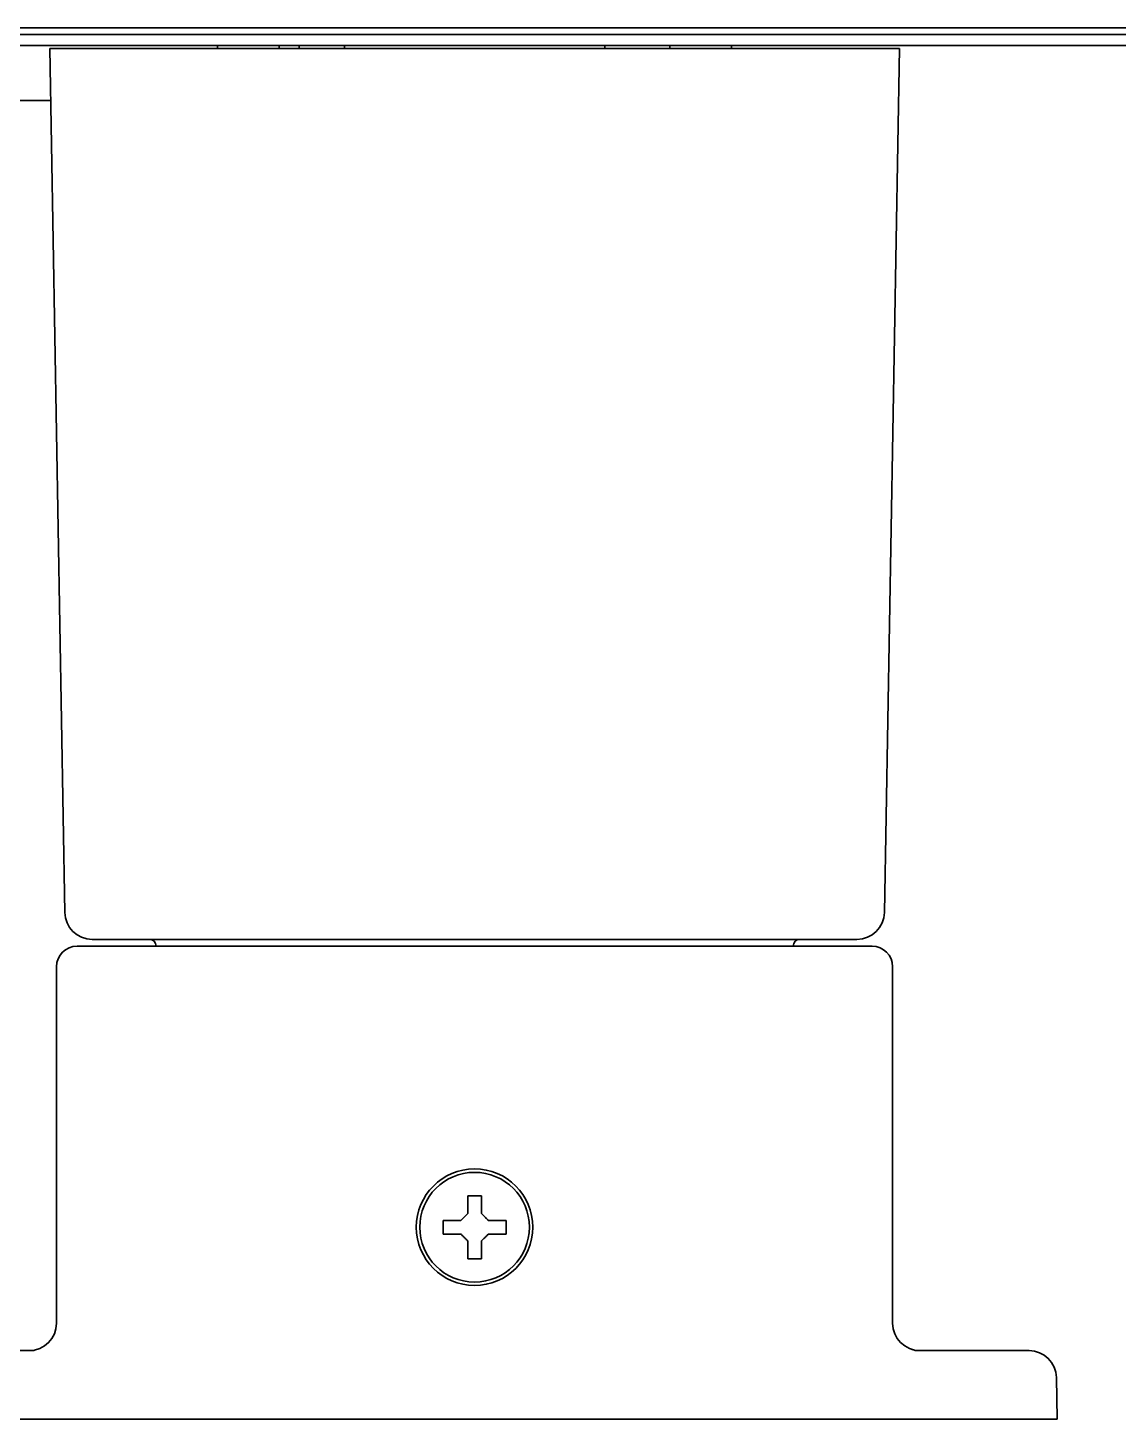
# Model space of a CAD drawing. Extents: x 6336 to 10269, y -393 to 3204.
# Drawn here: x 9558.7 to 9638.2, y 1270.8 to 1372.3 of the extents above; entities that cross this region are included whole.
import ezdxf

# ---------------------------------------------------------------- set-up
doc = ezdxf.new("R2010")
doc.units = 0
doc.header["$LTSCALE"] = 5
doc.layers.add('1', color=7, linetype='CONTINUOUS', true_color=0xffffff)

msp = doc.modelspace()

# ---------------------------------------------------------------- linework, layer by layer
at = {"layer": '1', "color": 7, "linetype": 'Continuous', "lineweight": 35}
for p, q in [((10128.81, 1372.33), (9500.34, 1372.33)), ((10131.47, 1371.83), (9497.27, 1371.83)), ((10131.47, 1371.03), (9497.27, 1371.03)), ((9560.27, 1370.83), (9564.27, 1370.83)), ((9561.37, 1307.79), (9560.27, 1370.83)), ((9618.27, 1370.83), (9564.27, 1370.83)), ((9572.52, 1371.03), (9572.52, 1370.83)), ((9577.02, 1370.83), (9577.02, 1371.03)), ((9578.48, 1371.03), (9578.47, 1370.83)), ((9581.77, 1371.03), (9581.77, 1370.83)), ((9600.77, 1370.83), (9600.77, 1371.03)), ((9605.52, 1371.03), (9605.52, 1370.83)), ((9610.02, 1370.83), (9610.02, 1371.03)), ((9618.27, 1370.83), (9622.27, 1370.83)), ((9621.17, 1307.79), (9622.27, 1370.83)), ((9556.5, 1367.03), (9560.34, 1367.03)), ((9562.27, 1305.33), (9564.77, 1305.33)), ((9565.37, 1305.83), (9563.37, 1305.83)), ((9564.77, 1305.33), (9617.77, 1305.33)), ((9617.17, 1305.83), (9565.37, 1305.83)), ((9568.03, 1305.33), (9568.03, 1305.33)), ((9614.51, 1305.33), (9614.51, 1305.33)), ((9619.17, 1305.83), (9617.17, 1305.83)), ((9617.77, 1305.33), (9620.27, 1305.33)), ((9560.77, 1277.83), (9560.77, 1303.83)), ((9621.77, 1303.83), (9621.77, 1277.83)), ((9588.97, 1284.83), (9588.97, 1285.33)), ((9593.57, 1285.33), (9593.57, 1284.83)), ((9588.97, 1284.33), (9588.97, 1284.83)), ((9593.57, 1284.83), (9593.57, 1284.33)), ((9552.83, 1275.83), (9559.14, 1275.83)), ((9623.4, 1275.83), (9629.72, 1275.83)), ((9629.72, 1275.83), (9631.72, 1275.83)), ((9632.7, 1275.57), (9632.68, 1275.58)), ((9633.72, 1273.86), (9633.77, 1270.83)), ((9629.77, 1270.83), (9552.77, 1270.83)), ((9633.77, 1270.83), (9629.77, 1270.83))]:
    msp.add_line(p, q, dxfattribs=at)
for radius in [4.25, 4]:
    msp.add_circle((9591.27, 1284.83), radius, dxfattribs=at)
for centre, radius, start, end in [((9563.37, 1307.83), 2, 181, 270), ((9619.17, 1307.83), 2, 270, 359), ((9562.27, 1303.83), 1.5, 90, 180), ((9567.53, 1305.33), 0.5, 1, 90), ((9615.01, 1305.33), 0.5, 90, 179), ((9620.27, 1303.83), 1.5, 0, 90), ((9558.77, 1277.83), 2, 270, 0), ((9623.77, 1277.83), 2, 180, 270), ((9631.72, 1273.83), 2, 1, 90)]:
    msp.add_arc(centre, radius, start, end, dxfattribs=at)
for points in [[(9590.77, 1285.83), (9590.77, 1285.88), (9590.77, 1285.99), (9590.77, 1286.15), (9590.77, 1286.31), (9590.77, 1286.46), (9590.77, 1286.62), (9590.77, 1286.77), (9590.77, 1286.94), (9590.77, 1287.06), (9590.77, 1287.13)], [(9590.77, 1287.13), (9590.94, 1287.13), (9591.27, 1287.13), (9591.61, 1287.13), (9591.77, 1287.13)], [(9590.27, 1285.33), (9590.3, 1285.35), (9590.34, 1285.4), (9590.42, 1285.47), (9590.49, 1285.54), (9590.56, 1285.61), (9590.63, 1285.68), (9590.7, 1285.75), (9590.75, 1285.8), (9590.77, 1285.83)], [(9591.77, 1285.83), (9591.8, 1285.8), (9591.85, 1285.75), (9591.92, 1285.68), (9592, 1285.6), (9592.07, 1285.53), (9592.13, 1285.46), (9592.2, 1285.4), (9592.25, 1285.35), (9592.27, 1285.33)], [(9592.27, 1285.33), (9592.33, 1285.33), (9592.44, 1285.33), (9592.6, 1285.33), (9592.76, 1285.33), (9592.91, 1285.33), (9593.06, 1285.33), (9593.22, 1285.33), (9593.39, 1285.33), (9593.51, 1285.33), (9593.57, 1285.33)], [(9590.27, 1284.33), (9590.22, 1284.33), (9590.11, 1284.33), (9589.95, 1284.33), (9589.79, 1284.33), (9589.63, 1284.33), (9589.48, 1284.33), (9589.33, 1284.33), (9589.16, 1284.33), (9589.04, 1284.33), (9588.97, 1284.33)], [(9590.77, 1283.83), (9590.75, 1283.85), (9590.7, 1283.9), (9590.62, 1283.98), (9590.55, 1284.05), (9590.48, 1284.12), (9590.41, 1284.19), (9590.34, 1284.26), (9590.3, 1284.3), (9590.27, 1284.33)], [(9592.27, 1284.33), (9592.25, 1284.3), (9592.2, 1284.25), (9592.13, 1284.18), (9592.06, 1284.11), (9591.99, 1284.04), (9591.92, 1283.97), (9591.84, 1283.9), (9591.8, 1283.85), (9591.77, 1283.83)], [(9591.77, 1283.83), (9591.77, 1283.77), (9591.77, 1283.66), (9591.77, 1283.5), (9591.77, 1283.34), (9591.77, 1283.19), (9591.77, 1283.04), (9591.77, 1282.88), (9591.77, 1282.71), (9591.77, 1282.59), (9591.77, 1282.53)], [(9591.77, 1282.53), (9591.61, 1282.53), (9591.27, 1282.53), (9590.94, 1282.53), (9590.77, 1282.53)]]:
    msp.add_open_spline(points, degree=3, dxfattribs=at)
for points, knots in [([(9591.77, 1287.13), (9591.77, 1286.92), (9591.77, 1286.71), (9591.77, 1286.39), (9591.77, 1286.28), (9591.77, 1286.05), (9591.77, 1285.94), (9591.77, 1285.83)], [0, 0, 0, 0, 0.5, 0.5, 0.75, 0.75, 1, 1, 1, 1]), ([(9588.97, 1285.33), (9589.18, 1285.33), (9589.39, 1285.33), (9589.71, 1285.33), (9589.82, 1285.33), (9590.04, 1285.33), (9590.16, 1285.33), (9590.27, 1285.33)], [0, 0, 0, 0, 0.5, 0.5, 0.75, 0.75, 1, 1, 1, 1]), ([(9593.57, 1284.33), (9593.37, 1284.33), (9593.16, 1284.33), (9592.84, 1284.33), (9592.73, 1284.33), (9592.5, 1284.33), (9592.39, 1284.33), (9592.27, 1284.33)], [0, 0, 0, 0, 0.5, 0.5, 0.75, 0.75, 1, 1, 1, 1]), ([(9590.77, 1282.53), (9590.77, 1282.73), (9590.77, 1282.94), (9590.77, 1283.26), (9590.77, 1283.37), (9590.77, 1283.6), (9590.77, 1283.71), (9590.77, 1283.83)], [0, 0, 0, 0, 0.5, 0.5, 0.75, 0.75, 1, 1, 1, 1]), ([(9623.32, 1275.88), (9623.31, 1275.88), (9623.3, 1275.88), (9623.27, 1275.89), (9623.22, 1275.9), (9623.17, 1275.92), (9623.14, 1275.93), (9623.14, 1275.93), (9623.14, 1275.93), (9623.14, 1275.93), (9623.14, 1275.93)], [0, 0, 0, 0, 0.05969, 0.05969, 0.285991, 0.512291, 0.738592, 0.964893, 0.964893, 1, 1, 1, 1])]:
    msp.add_open_spline(points, degree=3, knots=knots, dxfattribs=at)

doc.saveas('drawing.dxf')
